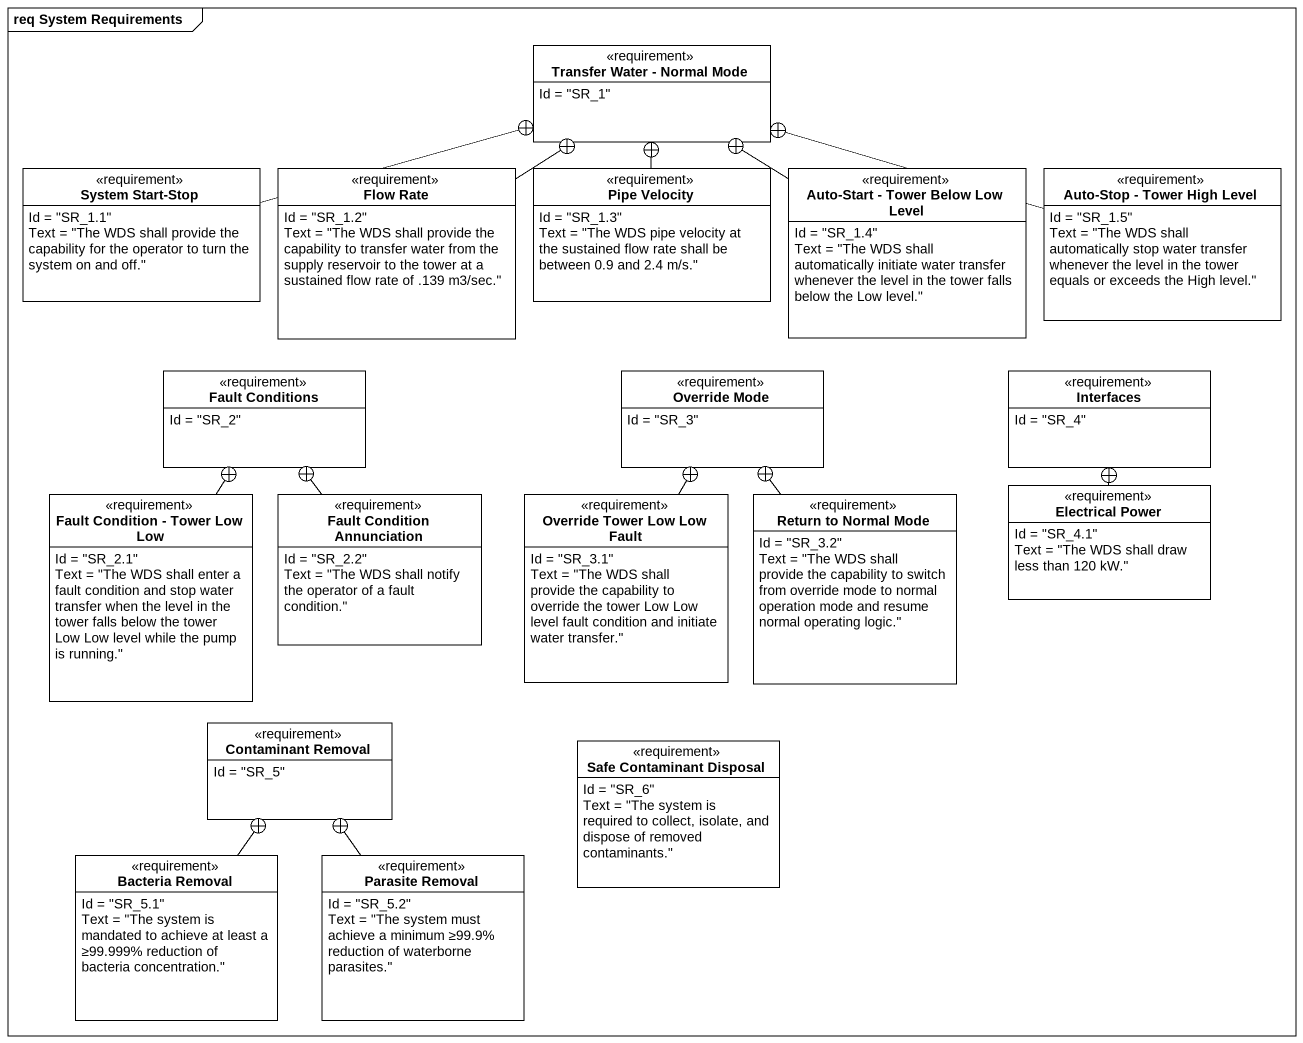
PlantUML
@startuml
mainframe req System Requirements
hide circle
hide empty members
class "Transfer Water - Normal Mode" as Transfer_Water_Normal_Mode <<requirement>> {
  Id = "SR_1"
}
class "System Start-Stop" as System_Start_Stop <<requirement>> {
  Id = "SR_1.1"
  Text = "The WDS shall provide the capability for the operator to turn the system on and off."
}
class "Flow Rate" as Flow_Rate <<requirement>> {
  Id = "SR_1.2"
  Text = "The WDS shall provide the capability to transfer water from the supply reservoir to the tower at a sustained flow rate of .139 m3/sec."
}
class "Pipe Velocity" as Pipe_Velocity <<requirement>> {
  Id = "SR_1.3"
  Text = "The WDS pipe velocity at the sustained flow rate shall be between 0.9 and 2.4 m/s."
}
class "Auto-Start - Tower Below Low Level" as Auto_Start_Tower_Below_Low <<requirement>> {
  Id = "SR_1.4"
  Text = "The WDS shall automatically initiate water transfer whenever the level in the tower falls below the Low level."
}
class "Auto-Stop - Tower High Level" as Auto_Stop_Tower_High_Level <<requirement>> {
  Id = "SR_1.5"
  Text = "The WDS shall automatically stop water transfer whenever the level in the tower equals or exceeds the High level."
}
class "Fault Conditions" as Fault_Conditions <<requirement>> {
  Id = "SR_2"
}
class "Override Mode" as Override_Mode <<requirement>> {
  Id = "SR_3"
}
class Interfaces <<requirement>> {
  Id = "SR_4"
}
class "Fault Condition - Tower Low Low" as Fault_Condition_Tower_Low <<requirement>> {
  Id = "SR_2.1"
  Text = "The WDS shall enter a fault condition and stop water transfer when the level in the tower falls below the tower Low Low level while the pump is running."
}
class "Fault Condition Annunciation" as Fault_Condition_Annunciation <<requirement>> {
  Id = "SR_2.2"
  Text = "The WDS shall notify the operator of a fault condition."
}
class "Override Tower Low Low Fault" as Override_Tower_Low_Low_Fault <<requirement>> {
  Id = "SR_3.1"
  Text = "The WDS shall provide the capability to override the tower Low Low level fault condition and initiate water transfer."
}
class "Return to Normal Mode" as Return_to_Normal_Mode <<requirement>> {
  Id = "SR_3.2"
  Text = "The WDS shall provide the capability to switch from override mode to normal operation mode and resume normal operating logic."
}
class "Electrical Power" as Electrical_Power <<requirement>> {
  Id = "SR_4.1"
  Text = "The WDS shall draw less than 120 kW."
}
class "Contaminant Removal" as Contaminant_Removal <<requirement>> {
  Id = "SR_5"
}
class "Safe Contaminant Disposal" as Safe_Contaminant_Disposal <<requirement>> {
  Id = "SR_6"
  Text = "The system is required to collect, isolate, and dispose of removed contaminants."
}
class "Bacteria Removal" as Bacteria_Removal <<requirement>> {
  Id = "SR_5.1"
  Text = "The system is mandated to achieve at least a ≥99.999% reduction of bacteria concentration."
}
class "Parasite Removal" as Parasite_Removal <<requirement>> {
  Id = "SR_5.2"
  Text = "The system must achieve a minimum ≥99.9% reduction of waterborne parasites."
}
System_Start_Stop -right-+ Transfer_Water_Normal_Mode
Flow_Rate -up-+ Transfer_Water_Normal_Mode
Pipe_Velocity -up-+ Transfer_Water_Normal_Mode
Auto_Start_Tower_Below_Low -up-+ Transfer_Water_Normal_Mode
Auto_Stop_Tower_High_Level -left-+ Transfer_Water_Normal_Mode
Fault_Condition_Tower_Low -up-+ Fault_Conditions
Fault_Condition_Annunciation -up-+ Fault_Conditions
Override_Tower_Low_Low_Fault -up-+ Override_Mode
Return_to_Normal_Mode -up-+ Override_Mode
Electrical_Power -up-+ Interfaces
Bacteria_Removal -up-+ Contaminant_Removal
Parasite_Removal -up-+ Contaminant_Removal
@enduml
